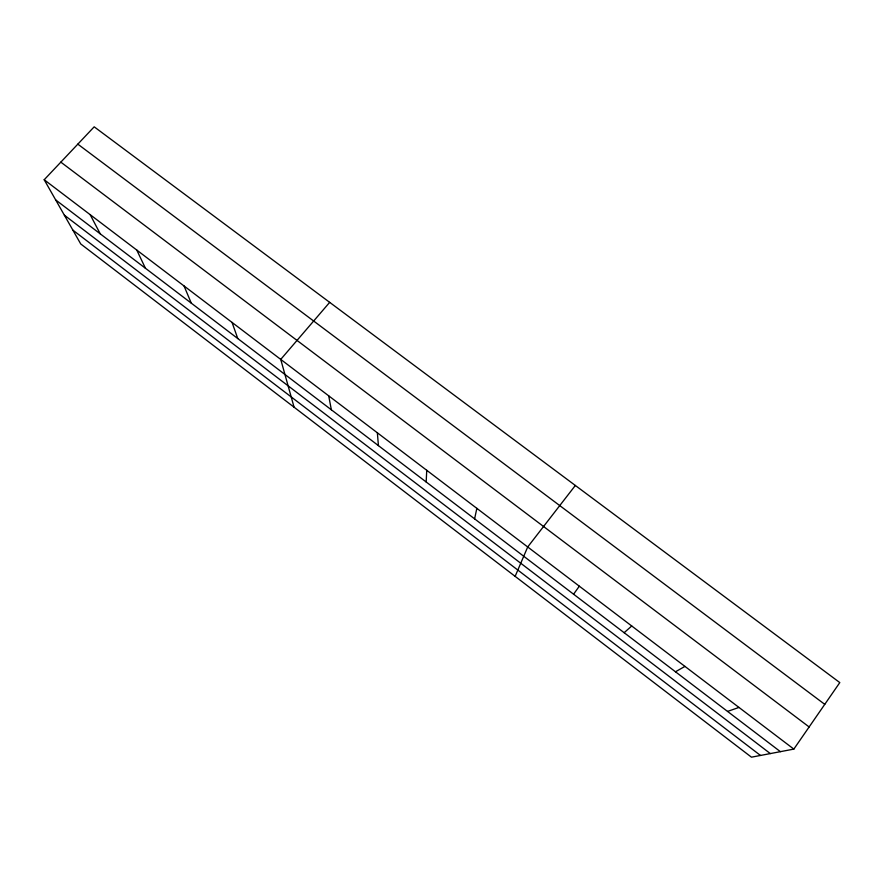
<?xml version="1.0" encoding="UTF-8"?>
<svg xmlns="http://www.w3.org/2000/svg" width="884" height="884" viewBox="0 0 884 884"><rect width="100%" height="100%" fill="white"/><g stroke="black" fill="none" stroke-linecap="round" stroke-linejoin="round"><path stroke-width="1.33" d="M426.176 481.99L426.74 470.288M474.609 518.864L476.852 508.355M515.14 576.346L527.704 546.975L575.34 485.46M793.832 749.102L839.8 682.592L94.19 126.821L44.2 179.75L80.731 243.951L751.455 757.179L793.832 749.102L44.2 179.75M573.572 594.203L579.329 586.191M329.677 302.35L280.736 359.401L294.063 407.181M624.148 632.701L631.74 625.994M675.464 671.774L684.945 666.403M727.543 711.421L738.969 707.432M77.825 144.147L824.761 704.349M60.83 162.137L809.136 726.957M55.692 199.928L780.406 751.665M64.366 215.177L770.329 753.588M72.875 230.127L760.494 755.455M90.146 214.635L100.257 233.862M136.755 250.039L145.451 268.272M184.049 285.963L191.287 303.168M232.039 322.406L237.785 338.561M328.693 395.822L331.356 409.8M377.358 432.784L378.429 445.635"/></g></svg>
